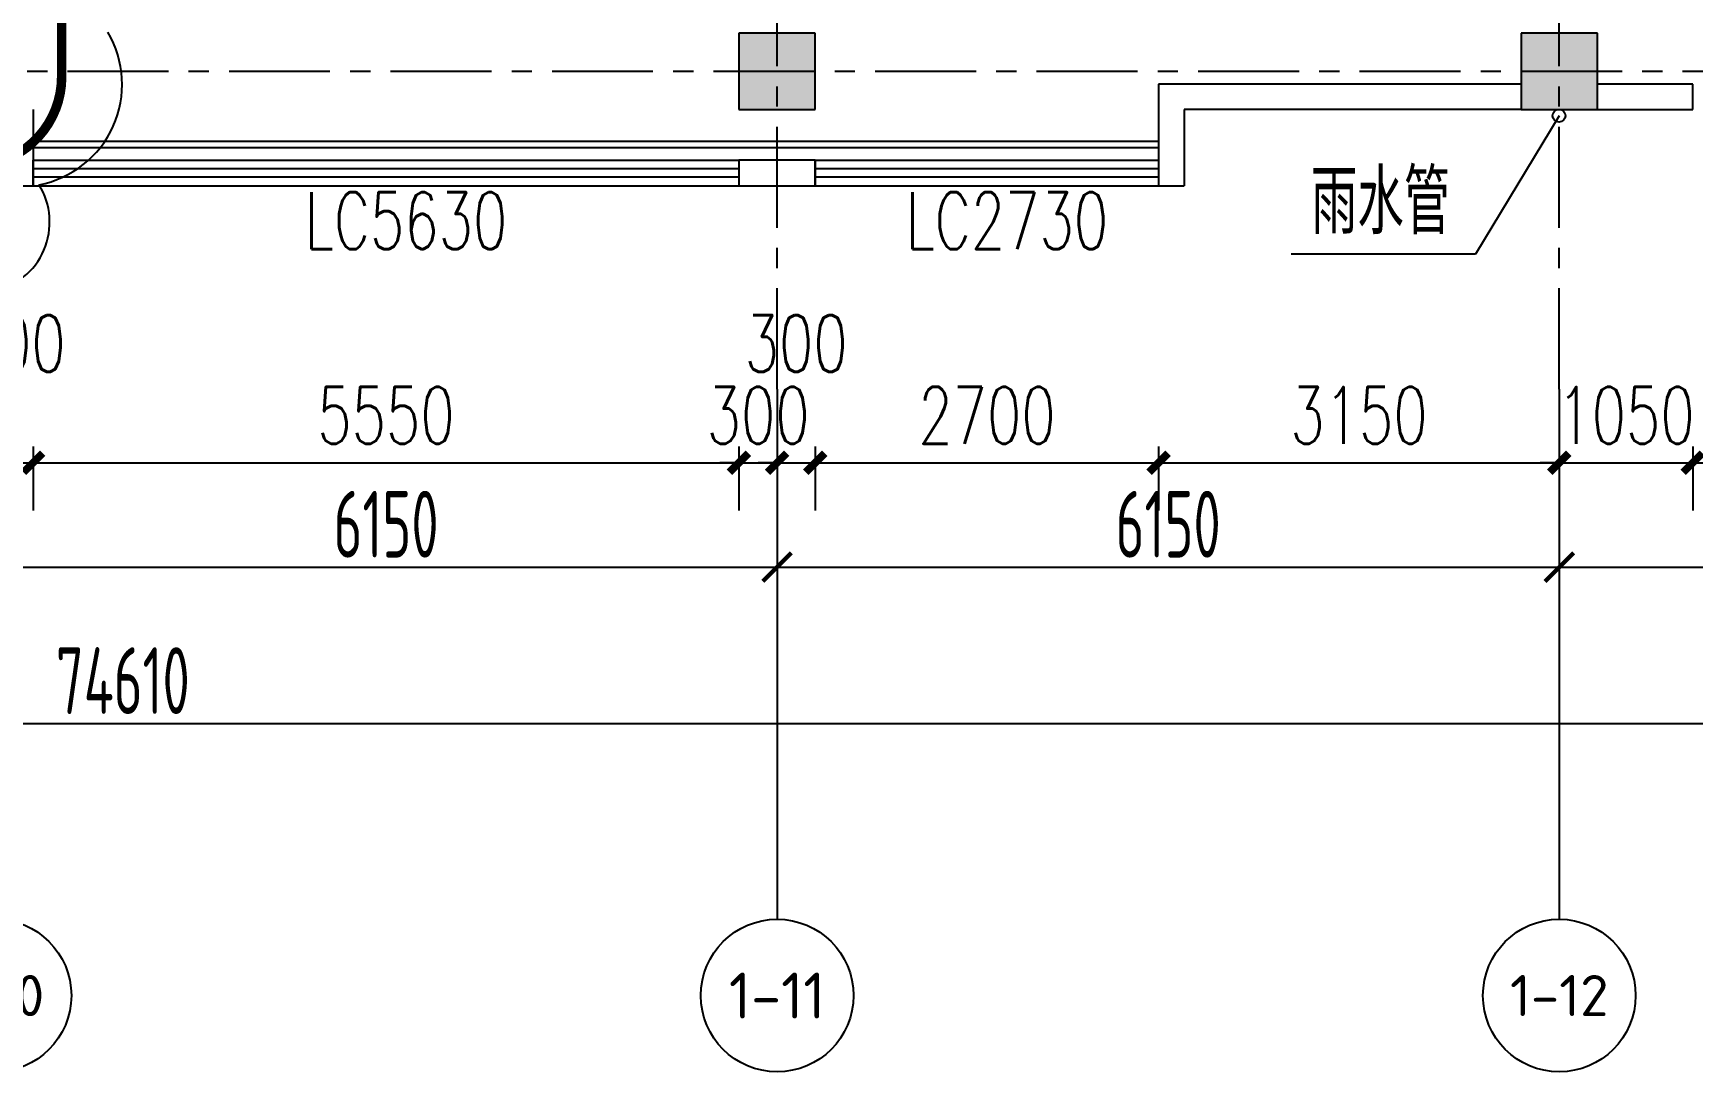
# Model space of a CAD drawing. Header units: millimetres. Extents: x -1048436 to -185795, y -983427 to 400387.
# Drawn here: x -716763 to -703713, y -364464 to -356294 of the extents above; entities that cross this region are included whole.
import ezdxf
from ezdxf.enums import TextEntityAlignment as Align

# ---------------------------------------------------------------- set-up
doc = ezdxf.new("R2010")
doc.units = ezdxf.units.MM
doc.header["$LTSCALE"] = 500
doc.linetypes.add('DASH', pattern=[0.35, 0.25, -0.1])
doc.linetypes.add('一层轴网$0$CENTER', pattern=[50.8, 31.75, -6.35, 6.35, -6.35])
for name, color, linetype in [('AXIS_TEXT', 7, 'Continuous'), ('COLUMN', 254, 'Continuous'), ('DIM_LEAD', 3, 'Continuous'), ('PUB_DIM', 3, 'Continuous'), ('PUB_HATCH', 8, 'Continuous'), ('PUB_TEXT', 7, 'Continuous'), ('WINDOW', 4, 'Continuous'), ('WINDOW_TEXT', 7, 'Continuous'), ('一层轴网$0$建-文字', 4, 'Continuous'), ('一层轴网$0$建-符号', 150, 'Continuous'), ('一层轴网$0$建-轴线', 1, '一层轴网$0$CENTER'), ('建-墙', 254, 'Continuous'), ('建-屋面-排水沟落水口', 175, 'Continuous'), ('建-楼梯-扶手栏杆', 3, 'Continuous'), ('建-符号-箭头', 13, 'Continuous')]:
    doc.layers.add(name, color=color, linetype=linetype)
doc.layers.add('建-非打-01', color=6, linetype='Continuous', plot=False)
doc.styles.add('_TCH_DIM', font='SIMPLEX', dxfattribs={"bigfont": 'GBCBIG'})
doc.styles.add('_TCH_DIM_T3', font='SIMPLEX', dxfattribs={"width": 0.705882, "bigfont": 'GBCBIG'})
doc.styles.add('_TCH_WINDOW', font='SIMPLEX', dxfattribs={"height": 3.5, "bigfont": 'GBCBIG'})
doc.styles.add('COMPLEX', font='COMPLEX')
doc.styles.add('一层轴网$0$XD2008', font='xd-hzs.shx', dxfattribs={"width": 0.7, "bigfont": 'xd-hztxt.shx'})
doc.styles.add('一层轴网$0$XD2008_T3', font='xd-hzs.shx', dxfattribs={"width": 0.7, "bigfont": 'xd-hztxt.shx'})
doc.dimstyles.new('_TCH_ARCH&&150', dxfattribs={"dimtxt": 446.25, "dimasz": 150, "dimexe": 375, "dimexo": 450, "dimgap": 150, "dimtad": 1, "dimdec": 0, "dimzin": 0, "dimdsep": 46, "dimtxsty": '_TCH_DIM_T3', "dimblk": 'ARCHTICK', "dimcen": 0.09, "dimclrt": 7, "dimazin": 2, "dimtfac": 1, "dimtdec": 0, "dimtix": 1, "dimtmove": 2, "dimatfit": 3, "dimldrblk": 'ARCHTICK', "dimfxl": 1, "dimtolj": 1, "dimtzin": 0, "dimarcsym": 0})
doc.dimstyles.new('一层轴网$0$XD100&&150', dxfattribs={"dimtxt": 525, "dimasz": 225, "dimexe": 150, "dimexo": 150, "dimgap": 75, "dimtad": 1, "dimdec": 0, "dimdsep": 46, "dimtxsty": '一层轴网$0$XD2008_T3', "dimblk": '一层轴网$0$_ARCHTICK', "dimcen": 2.5, "dimdle": 150, "dimclrt": 7, "dimaunit": 1, "dimadec": 0, "dimazin": 0, "dimtfac": 1, "dimtdec": 0, "dimtix": 1, "dimtmove": 0, "dimatfit": 3, "dimfxl": 1, "dimtolj": 1, "dimtzin": 0, "dimarcsym": 0})

# ---------------------------------------------------------------- blocks, each defined once
blk = doc.blocks.new('_AXISO')
blk.add_circle((0, 0), 0.5)
at = {"layer": 'AXIS_TEXT', "style": 'COMPLEX', "width": 1.041667}
blk.add_attdef('A', text='', height=0.56, dxfattribs=at).set_placement((-0.25, -0.28), (0.25, -0.28), align=Align.FIT)
blk = doc.blocks.new('一层轴网$0$_ARCHTICK')
at = {"color": 0, "linetype": 'ByBlock', "const_width": 0.15}
blk.add_lwpolyline([(-0.5, -0.5), (0.5, 0.5)], dxfattribs=at)
blk = doc.blocks.new('*D2903')
at = {"layer": 'Defpoints', "color": 0, "transparency": 16777216}
for p in [(36300, -2500), (42450, -2500), (42450, -3900)]:
    blk.add_point(p, dxfattribs=at)
at = {"layer": '一层轴网$0$建-符号', "color": 0, "lineweight": -2, "transparency": 16777216}
for p, q in [((36300, -2650), (36300, -4050)), ((42450, -2650), (42450, -4050)), ((36150, -3900), (42600, -3900))]:
    blk.add_line(p, q, dxfattribs=at)
at = {"layer": '一层轴网$0$建-符号', "color": 0, "lineweight": -2, "transparency": 16777216, "xscale": 225, "yscale": 225, "zscale": 225, "rotation": 180}
blk.add_blockref('一层轴网$0$_ARCHTICK', (36300, -3900), dxfattribs=at)
at = {"layer": '一层轴网$0$建-符号', "color": 0, "lineweight": -2, "transparency": 16777216, "xscale": 225, "yscale": 225, "zscale": 225}
blk.add_blockref('一层轴网$0$_ARCHTICK', (42450, -3900), dxfattribs=at)
at = {"layer": '一层轴网$0$建-符号', "color": 7, "transparency": 16777216, "insert": (39375, -3562.5), "char_height": 525, "attachment_point": 5, "style": '一层轴网$0$XD2008_T3'}
blk.add_mtext('\\A1;6150', dxfattribs=at)
blk = doc.blocks.new('*D2904')
at = {"layer": 'Defpoints', "color": 0, "transparency": 16777216}
for p in [(42450, -2500), (48600, -2500), (48600, -3900)]:
    blk.add_point(p, dxfattribs=at)
at = {"layer": '一层轴网$0$建-符号', "color": 0, "lineweight": -2, "transparency": 16777216}
for p, q in [((42450, -2650), (42450, -4050)), ((48600, -2650), (48600, -4050)), ((42300, -3900), (48750, -3900))]:
    blk.add_line(p, q, dxfattribs=at)
at = {"layer": '一层轴网$0$建-符号', "color": 0, "lineweight": -2, "transparency": 16777216, "xscale": 225, "yscale": 225, "zscale": 225, "rotation": 180}
blk.add_blockref('一层轴网$0$_ARCHTICK', (42450, -3900), dxfattribs=at)
at = {"layer": '一层轴网$0$建-符号', "color": 0, "lineweight": -2, "transparency": 16777216, "xscale": 225, "yscale": 225, "zscale": 225}
blk.add_blockref('一层轴网$0$_ARCHTICK', (48600, -3900), dxfattribs=at)
at = {"layer": '一层轴网$0$建-符号', "color": 7, "transparency": 16777216, "insert": (45525, -3562.5), "char_height": 525, "attachment_point": 5, "style": '一层轴网$0$XD2008_T3'}
blk.add_mtext('\\A1;6150', dxfattribs=at)
blk = doc.blocks.new('*D2905')
at = {"layer": 'Defpoints', "color": 0, "transparency": 16777216}
for p in [(48600, -2500), (54750, -2500), (54750, -3900)]:
    blk.add_point(p, dxfattribs=at)
at = {"layer": '一层轴网$0$建-符号', "color": 0, "lineweight": -2, "transparency": 16777216}
for p, q in [((48600, -2650), (48600, -4050)), ((54750, -2650), (54750, -4050)), ((48450, -3900), (54900, -3900))]:
    blk.add_line(p, q, dxfattribs=at)
at = {"layer": '一层轴网$0$建-符号', "color": 0, "lineweight": -2, "transparency": 16777216, "xscale": 225, "yscale": 225, "zscale": 225, "rotation": 180}
blk.add_blockref('一层轴网$0$_ARCHTICK', (48600, -3900), dxfattribs=at)
at = {"layer": '一层轴网$0$建-符号', "color": 0, "lineweight": -2, "transparency": 16777216, "xscale": 225, "yscale": 225, "zscale": 225}
blk.add_blockref('一层轴网$0$_ARCHTICK', (54750, -3900), dxfattribs=at)
at = {"layer": '一层轴网$0$建-符号', "color": 7, "transparency": 16777216, "insert": (51675, -3562.5), "char_height": 525, "attachment_point": 5, "style": '一层轴网$0$XD2008_T3'}
blk.add_mtext('\\A1;6150', dxfattribs=at)
blk = doc.blocks.new('*D2910')
at = {"layer": 'Defpoints', "color": 0, "transparency": 16777216}
for p in [(0, -4275), (74610, -4275), (74610, -5130)]:
    blk.add_point(p, dxfattribs=at)
at = {"layer": '一层轴网$0$建-符号', "color": 0, "lineweight": -2, "transparency": 16777216}
for p, q in [((0, -4425), (0, -5280)), ((74610, -4425), (74610, -5280)), ((-150, -5130), (74760, -5130))]:
    blk.add_line(p, q, dxfattribs=at)
at = {"layer": '一层轴网$0$建-符号', "color": 0, "lineweight": -2, "transparency": 16777216, "xscale": 225, "yscale": 225, "zscale": 225, "rotation": 180}
blk.add_blockref('一层轴网$0$_ARCHTICK', (0, -5130), dxfattribs=at)
at = {"layer": '一层轴网$0$建-符号', "color": 0, "lineweight": -2, "transparency": 16777216, "xscale": 225, "yscale": 225, "zscale": 225}
blk.add_blockref('一层轴网$0$_ARCHTICK', (74610, -5130), dxfattribs=at)
at = {"layer": '一层轴网$0$建-符号', "color": 7, "transparency": 16777216, "insert": (37305, -4793), "char_height": 525, "attachment_point": 5, "style": '一层轴网$0$XD2008_T3'}
blk.add_mtext('\\A1;74610', dxfattribs=at)
blk = doc.blocks.new('A$C4F09042B')
at = {"layer": 'DIM_LEAD'}
for p, q in [((117055, 35075), (116397, 33986)), ((116397, 33986), (114948, 33986))]:
    blk.add_line(p, q, dxfattribs=at)
at = {"layer": '建-屋面-排水沟落水口'}
blk.add_circle((117055, 35075), 50, dxfattribs=at)
at = {"layer": 'PUB_TEXT', "style": '_TCH_DIM'}
blk.add_text('雨水管', height=506.4, dxfattribs=at).set_placement((115105, 34144))
blk = doc.blocks.new('_ArchTick')
at = {"color": 0, "linetype": 'ByBlock', "const_width": 0.4}
blk.add_lwpolyline([(-0.5, -0.5), (0.5, 0.5)], dxfattribs=at)
blk = doc.blocks.new('*D2082')
at = {"layer": 'Defpoints', "color": 0, "transparency": 16777216}
for p in [(-717063, -359094), (-716763, -359094), (-716763, -359673)]:
    blk.add_point(p, dxfattribs=at)
at = {"layer": 'PUB_DIM', "color": 0, "lineweight": -2, "transparency": 16777216}
for p, q in [((-717063, -359544), (-717063, -360048)), ((-716763, -359544), (-716763, -360048)), ((-717063, -359673), (-716763, -359673))]:
    blk.add_line(p, q, dxfattribs=at)
at = {"layer": 'PUB_DIM', "color": 0, "lineweight": -2, "transparency": 16777216, "xscale": 150, "yscale": 150, "zscale": 150, "rotation": 180}
blk.add_blockref('_ArchTick', (-717063, -359673), dxfattribs=at)
at = {"layer": 'PUB_DIM', "color": 0, "lineweight": -2, "transparency": 16777216, "xscale": 150, "yscale": 150, "zscale": 150}
blk.add_blockref('_ArchTick', (-716763, -359673), dxfattribs=at)
at = {"layer": 'PUB_DIM', "color": 7, "transparency": 16777216, "insert": (-716913, -358735), "char_height": 446.2, "attachment_point": 5, "style": '_TCH_DIM_T3'}
blk.add_mtext('\\A1;300', dxfattribs=at)
blk = doc.blocks.new('*D2083')
at = {"layer": 'Defpoints', "color": 0, "transparency": 16777216}
for p in [(-716763, -359094), (-711213, -359094), (-711213, -359673)]:
    blk.add_point(p, dxfattribs=at)
at = {"layer": 'PUB_DIM', "color": 0, "lineweight": -2, "transparency": 16777216}
for p, q in [((-716763, -359544), (-716763, -360048)), ((-711213, -359544), (-711213, -360048)), ((-716763, -359673), (-711213, -359673))]:
    blk.add_line(p, q, dxfattribs=at)
at = {"layer": 'PUB_DIM', "color": 0, "lineweight": -2, "transparency": 16777216, "xscale": 150, "yscale": 150, "zscale": 150, "rotation": 180}
blk.add_blockref('_ArchTick', (-716763, -359673), dxfattribs=at)
at = {"layer": 'PUB_DIM', "color": 0, "lineweight": -2, "transparency": 16777216, "xscale": 150, "yscale": 150, "zscale": 150}
blk.add_blockref('_ArchTick', (-711213, -359673), dxfattribs=at)
at = {"layer": 'PUB_DIM', "color": 7, "transparency": 16777216, "insert": (-713988, -359300), "char_height": 446.2, "attachment_point": 5, "style": '_TCH_DIM_T3'}
blk.add_mtext('\\A1;5550', dxfattribs=at)
blk = doc.blocks.new('*D2084')
at = {"layer": 'Defpoints', "color": 0, "transparency": 16777216}
for p in [(-711213, -359094), (-710913, -359094), (-710913, -359673)]:
    blk.add_point(p, dxfattribs=at)
at = {"layer": 'PUB_DIM', "color": 0, "lineweight": -2, "transparency": 16777216}
for p, q in [((-711213, -359544), (-711213, -360048)), ((-710913, -359544), (-710913, -360048)), ((-711213, -359673), (-711363, -359673)), ((-711213, -359673), (-710913, -359673)), ((-710913, -359673), (-710763, -359673))]:
    blk.add_line(p, q, dxfattribs=at)
at = {"layer": 'PUB_DIM', "color": 0, "lineweight": -2, "transparency": 16777216, "xscale": 150, "yscale": 150, "zscale": 150}
blk.add_blockref('_ArchTick', (-711213, -359673), dxfattribs=at)
at = {"layer": 'PUB_DIM', "color": 0, "lineweight": -2, "transparency": 16777216, "xscale": 150, "yscale": 150, "zscale": 150, "rotation": 180}
blk.add_blockref('_ArchTick', (-710913, -359673), dxfattribs=at)
at = {"layer": 'PUB_DIM', "color": 7, "transparency": 16777216, "insert": (-711063, -359300), "char_height": 446.2, "attachment_point": 5, "style": '_TCH_DIM_T3'}
blk.add_mtext('\\A1;300', dxfattribs=at)
blk = doc.blocks.new('*D2085')
at = {"layer": 'Defpoints', "color": 0, "transparency": 16777216}
for p in [(-710913, -359094), (-710613, -359094), (-710613, -359673)]:
    blk.add_point(p, dxfattribs=at)
at = {"layer": 'PUB_DIM', "color": 0, "lineweight": -2, "transparency": 16777216}
for p, q in [((-710913, -359544), (-710913, -360048)), ((-710613, -359544), (-710613, -360048)), ((-710913, -359673), (-711063, -359673)), ((-710913, -359673), (-710613, -359673)), ((-710613, -359673), (-710463, -359673))]:
    blk.add_line(p, q, dxfattribs=at)
at = {"layer": 'PUB_DIM', "color": 0, "lineweight": -2, "transparency": 16777216, "xscale": 150, "yscale": 150, "zscale": 150}
blk.add_blockref('_ArchTick', (-710913, -359673), dxfattribs=at)
at = {"layer": 'PUB_DIM', "color": 0, "lineweight": -2, "transparency": 16777216, "xscale": 150, "yscale": 150, "zscale": 150, "rotation": 180}
blk.add_blockref('_ArchTick', (-710613, -359673), dxfattribs=at)
at = {"layer": 'PUB_DIM', "color": 7, "transparency": 16777216, "insert": (-710763, -358735), "char_height": 446.2, "attachment_point": 5, "style": '_TCH_DIM_T3'}
blk.add_mtext('\\A1;300', dxfattribs=at)
blk = doc.blocks.new('*D2086')
at = {"layer": 'Defpoints', "color": 0, "transparency": 16777216}
for p in [(-710613, -359094), (-707913, -359094), (-707913, -359673)]:
    blk.add_point(p, dxfattribs=at)
at = {"layer": 'PUB_DIM', "color": 0, "lineweight": -2, "transparency": 16777216}
for p, q in [((-710613, -359544), (-710613, -360048)), ((-707913, -359544), (-707913, -360048)), ((-710613, -359673), (-707913, -359673))]:
    blk.add_line(p, q, dxfattribs=at)
at = {"layer": 'PUB_DIM', "color": 0, "lineweight": -2, "transparency": 16777216, "xscale": 150, "yscale": 150, "zscale": 150, "rotation": 180}
blk.add_blockref('_ArchTick', (-710613, -359673), dxfattribs=at)
at = {"layer": 'PUB_DIM', "color": 0, "lineweight": -2, "transparency": 16777216, "xscale": 150, "yscale": 150, "zscale": 150}
blk.add_blockref('_ArchTick', (-707913, -359673), dxfattribs=at)
at = {"layer": 'PUB_DIM', "color": 7, "transparency": 16777216, "insert": (-709263, -359300), "char_height": 446.2, "attachment_point": 5, "style": '_TCH_DIM_T3'}
blk.add_mtext('\\A1;2700', dxfattribs=at)
blk = doc.blocks.new('*D2087')
at = {"layer": 'Defpoints', "color": 0, "transparency": 16777216}
for p in [(-707913, -359094), (-704763, -359094), (-704763, -359673)]:
    blk.add_point(p, dxfattribs=at)
at = {"layer": 'PUB_DIM', "color": 0, "lineweight": -2, "transparency": 16777216}
for p, q in [((-707913, -359544), (-707913, -360048)), ((-704763, -359544), (-704763, -360048)), ((-707913, -359673), (-704763, -359673))]:
    blk.add_line(p, q, dxfattribs=at)
at = {"layer": 'PUB_DIM', "color": 0, "lineweight": -2, "transparency": 16777216, "xscale": 150, "yscale": 150, "zscale": 150, "rotation": 180}
blk.add_blockref('_ArchTick', (-707913, -359673), dxfattribs=at)
at = {"layer": 'PUB_DIM', "color": 0, "lineweight": -2, "transparency": 16777216, "xscale": 150, "yscale": 150, "zscale": 150}
blk.add_blockref('_ArchTick', (-704763, -359673), dxfattribs=at)
at = {"layer": 'PUB_DIM', "color": 7, "transparency": 16777216, "insert": (-706338, -359300), "char_height": 446.2, "attachment_point": 5, "style": '_TCH_DIM_T3'}
blk.add_mtext('\\A1;3150', dxfattribs=at)
blk = doc.blocks.new('*D2088')
at = {"layer": 'Defpoints', "color": 0, "transparency": 16777216}
for p in [(-704763, -359094), (-703713, -359094), (-703713, -359673)]:
    blk.add_point(p, dxfattribs=at)
at = {"layer": 'PUB_DIM', "color": 0, "lineweight": -2, "transparency": 16777216}
for p, q in [((-704763, -359544), (-704763, -360048)), ((-703713, -359544), (-703713, -360048)), ((-704763, -359673), (-704913, -359673)), ((-704763, -359673), (-703713, -359673)), ((-703713, -359673), (-703563, -359673))]:
    blk.add_line(p, q, dxfattribs=at)
at = {"layer": 'PUB_DIM', "color": 0, "lineweight": -2, "transparency": 16777216, "xscale": 150, "yscale": 150, "zscale": 150}
blk.add_blockref('_ArchTick', (-704763, -359673), dxfattribs=at)
at = {"layer": 'PUB_DIM', "color": 0, "lineweight": -2, "transparency": 16777216, "xscale": 150, "yscale": 150, "zscale": 150, "rotation": 180}
blk.add_blockref('_ArchTick', (-703713, -359673), dxfattribs=at)
at = {"layer": 'PUB_DIM', "color": 7, "transparency": 16777216, "insert": (-704238, -359300), "char_height": 446.2, "attachment_point": 5, "style": '_TCH_DIM_T3'}
blk.add_mtext('\\A1;1050', dxfattribs=at)
blk = doc.blocks.new('*D2089')
at = {"layer": 'Defpoints', "color": 0, "transparency": 16777216}
for p in [(-703713, -359094), (-701313, -359094), (-701313, -359673)]:
    blk.add_point(p, dxfattribs=at)
at = {"layer": 'PUB_DIM', "color": 0, "lineweight": -2, "transparency": 16777216}
for p, q in [((-703713, -359544), (-703713, -360048)), ((-701313, -359544), (-701313, -360048)), ((-703713, -359673), (-701313, -359673))]:
    blk.add_line(p, q, dxfattribs=at)
at = {"layer": 'PUB_DIM', "color": 0, "lineweight": -2, "transparency": 16777216, "xscale": 150, "yscale": 150, "zscale": 150, "rotation": 180}
blk.add_blockref('_ArchTick', (-703713, -359673), dxfattribs=at)
at = {"layer": 'PUB_DIM', "color": 0, "lineweight": -2, "transparency": 16777216, "xscale": 150, "yscale": 150, "zscale": 150}
blk.add_blockref('_ArchTick', (-701313, -359673), dxfattribs=at)
at = {"layer": 'PUB_DIM', "color": 7, "transparency": 16777216, "insert": (-702513, -359300), "char_height": 446.2, "attachment_point": 5, "style": '_TCH_DIM_T3'}
blk.add_mtext('\\A1;2400', dxfattribs=at)
blk = doc.blocks.new('$TCHSYS$WIN2D')
for p, q in [((-0.5, 0.5), (0.5, 0.5)), ((-0.5, 0.5), (-0.5, -0.5)), ((0.5, 0.5), (0.5, -0.5)), ((0.5, 0.1667), (-0.5, 0.1667)), ((0.5, -0.1667), (-0.5, -0.1667)), ((-0.5, -0.5), (0.5, -0.5))]:
    blk.add_line(p, q)
blk = doc.blocks.new('一层轴网')
at = {"layer": '一层轴网$0$建-符号'}
for p, q in [((42450, -2500), (42450, -6670)), ((48600, -2500), (48600, -6670))]:
    blk.add_line(p, q, dxfattribs=at)
at = {"layer": '一层轴网$0$建-轴线', "ltscale": 0.05}
blk.add_line((-2500, 0), (77110, 0), dxfattribs=at)
for points in [[(42450, -2500), (42450, 29500)], [(48600, -2500), (48600, 29500)]]:
    blk.add_lwpolyline(points, dxfattribs=at)
at = {"layer": '一层轴网$0$建-符号'}
ref = blk.add_blockref('_AXISO', (36300, -7270), dxfattribs=dict(at, xscale=1200, yscale=1200, zscale=1200))
ref.add_attrib('A', '1-10', dxfattribs={"layer": '一层轴网$0$建-文字', "height": 323.08, "style": '一层轴网$0$XD2008', "width": 0.78}).set_placement((35912.3, -7431.5), (36687.7, -7431.5), align=Align.FIT)
ref = blk.add_blockref('_AXISO', (42450, -7270), dxfattribs=dict(at, xscale=1200, yscale=1200, zscale=1200))
ref.add_attrib('A', '1-11', dxfattribs={"layer": '一层轴网$0$建-文字', "height": 361.14, "style": '一层轴网$0$XD2008', "width": 0.728}).set_placement((42070.8, -7450.6), (42829.2, -7450.6), align=Align.FIT)
ref = blk.add_blockref('_AXISO', (48600, -7270), dxfattribs=dict(at, xscale=1200, yscale=1200, zscale=1200))
ref.add_attrib('A', '1-12', dxfattribs={"layer": '一层轴网$0$建-文字', "height": 323.08, "style": '一层轴网$0$XD2008', "width": 0.78}).set_placement((48212.3, -7431.5), (48987.7, -7431.5), align=Align.FIT)
for p1, p2, distance, picture, middle in [((36300, -2500), (42450, -2500), -1400, '*D2903', (39375, -3562.5)), ((42450, -2500), (48600, -2500), -1400, '*D2904', (45525, -3562.5)), ((48600, -2500), (54750, -2500), -1400, '*D2905', (51675, -3562.5)), ((0, -4275), (74610, -4275), -855, '*D2910', (37305, -4792.5))]:
    dim = blk.add_aligned_dim(p1=p1, p2=p2, distance=distance, dimstyle='一层轴网$0$XD100&&150', dxfattribs=at)
    dim.commit()
    dim.dimension.update_dxf_attribs({"geometry": picture, "text_midpoint": middle})

msp = doc.modelspace()

# ---------------------------------------------------------------- hatches: boundary and pattern name
at = {"layer": 'PUB_HATCH'}
for points in [[(-711212.7, -356294), (-711212.7, -356894), (-710612.7, -356894), (-710612.7, -356294)], [(-705062.7, -356294), (-705062.7, -356894), (-704462.7, -356894), (-704462.7, -356294)]]:
    msp.add_hatch(color=256, dxfattribs=at).paths.add_polyline_path(points)

# ---------------------------------------------------------------- linework, layer by layer
at = {"layer": 'COLUMN'}
for p, q in [((-711212.7, -356294), (-711212.7, -356894)), ((-710612.7, -356294), (-711212.7, -356294)), ((-710612.7, -356894), (-710612.7, -356294)), ((-705062.7, -356294), (-705062.7, -356894)), ((-704462.7, -356294), (-705062.7, -356294)), ((-704462.7, -356894), (-704462.7, -356294)), ((-711212.7, -356894), (-710612.7, -356894)), ((-705062.7, -356894), (-704462.7, -356894))]:
    msp.add_line(p, q, dxfattribs=at)
at = {"layer": '建-墙'}
for p, q in [((-705062.7, -356694), (-707912.7, -356694)), ((-707912.7, -356694), (-707912.7, -357294)), ((-703712.6, -356694), (-704462.7, -356694)), ((-703712.6, -356894), (-703712.6, -356694)), ((-716762.7, -356894), (-716762.7, -357294)), ((-705062.7, -356894), (-707712.7, -356894)), ((-707712.7, -356894), (-707712.7, -357494)), ((-704462.7, -356894), (-703712.6, -356894)), ((-716762.7, -357494), (-716762.7, -357294)), ((-710612.7, -357294), (-711212.7, -357294)), ((-711212.7, -357294), (-711212.7, -357494)), ((-710612.7, -357494), (-710612.7, -357294)), ((-707912.7, -357294), (-707912.7, -357494)), ((-716962.7, -357494), (-716762.7, -357494)), ((-711212.7, -357494), (-710612.7, -357494)), ((-707912.7, -357494), (-707712.7, -357494))]:
    msp.add_line(p, q, dxfattribs=at)
at = {"layer": '建-楼梯-扶手栏杆'}
for p, q in [((-716762.7, -357144), (-707912.8, -357144)), ((-716762.7, -357194), (-707912.8, -357194))]:
    msp.add_line(p, q, dxfattribs=at)
at = {"layer": '建-符号-箭头', "linetype": 'DASH', "ltscale": 2, "const_width": 75}
msp.add_lwpolyline([(-721139.3, -349389.6, -0.4142136), (-720439.3, -348689.6), (-717238.9, -348689.6, -0.4142136), (-716538.9, -349389.6), (-716538.9, -356637.7, -0.4142136), (-717238.9, -357337.7), (-720439.3, -357337.7, -0.4142136), (-721139.3, -356637.7)], format="xyb", close=True, dxfattribs=at)
at = {"layer": '建-非打-01'}
msp.add_lwpolyline([(-717077, -358326.1, 0.5205671), (-716716.8, -357486, 0.5205671), (-716716.8, -357486, 0.5205671), (-716176.4, -356285.9, 0.5205671)], format="xyb", dxfattribs=at)

# ---------------------------------------------------------------- block references
for name, p in [('一层轴网', (-753362.7, -356594)), ('A$C4F09042B', (-821819.6, -392018.5))]:
    msp.add_blockref(name, p)
at = {"layer": 'WINDOW'}
ref = msp.add_blockref('$TCHSYS$WIN2D', (-713987.7, -357394), dxfattribs=dict(at, xscale=-5550, yscale=-200, zscale=-5550, rotation=180.0000000000877))
ref.add_attrib('A', 'LC5630', (-714627.7, -357992.1), dxfattribs={"layer": 'WINDOW_TEXT', "height": 446.25, "style": '_TCH_WINDOW', "width": 0.705882})
ref = msp.add_blockref('$TCHSYS$WIN2D', (-709262.7, -357394), dxfattribs=dict(at, xscale=-2700, yscale=-200, zscale=-2700, rotation=180.0000000000877))
ref.add_attrib('A', 'LC2730', (-709902.7, -357992.1), dxfattribs={"layer": 'WINDOW_TEXT', "height": 446.25, "style": '_TCH_WINDOW', "width": 0.705882})

# ---------------------------------------------------------------- dimensions: what is measured, and where the dimension line sits
at = {"layer": 'PUB_DIM'}
for base, p1, p2, picture, middle in [((-716762.7, -359672.8), (-717062.7, -359094), (-716762.7, -359094), '*D2082', (-716912.7, -358735.3)), ((-710612.7, -359672.8), (-710912.7, -359094), (-710612.7, -359094), '*D2085', (-710762.7, -358735.3))]:
    dim = msp.add_linear_dim(base=base, p1=p1, p2=p2, angle=0, dimstyle='_TCH_ARCH&&150', dxfattribs=at)
    dim.commit()
    dim.dimension.update_dxf_attribs({"geometry": picture, "text_midpoint": middle, "dimtype": 129})
for p1, p2, picture, middle in [((-716762.7, -359094), (-711212.7, -359094), '*D2083', (-713987.7, -359299.7)), ((-711212.7, -359094), (-710912.7, -359094), '*D2084', (-711062.7, -359299.7)), ((-710612.7, -359094), (-707912.7, -359094), '*D2086', (-709262.7, -359299.7)), ((-707912.7, -359094), (-704762.7, -359094), '*D2087', (-706337.7, -359299.7)), ((-704762.7, -359094), (-703712.6, -359094), '*D2088', (-704237.6, -359299.7)), ((-703712.6, -359094), (-701312.6, -359094), '*D2089', (-702512.6, -359299.7))]:
    dim = msp.add_aligned_dim(p1=p1, p2=p2, distance=-578.8, dimstyle='_TCH_ARCH&&150', dxfattribs=at)
    dim.commit()
    dim.dimension.update_dxf_attribs({"geometry": picture, "text_midpoint": middle})

doc.saveas('drawing.dxf')
